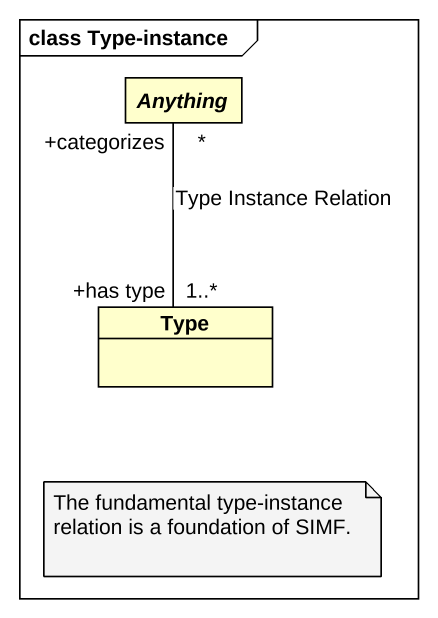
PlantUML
@startuml
mainframe class Type-instance
hide circle
hide empty members
abstract class Anything
class Type
Type "+has type\n1..*" -up- "+categorizes\n*" Anything : Type Instance Relation
note as N1
  The fundamental type-instance relation is a foundation of SIMF.
end note
@enduml
